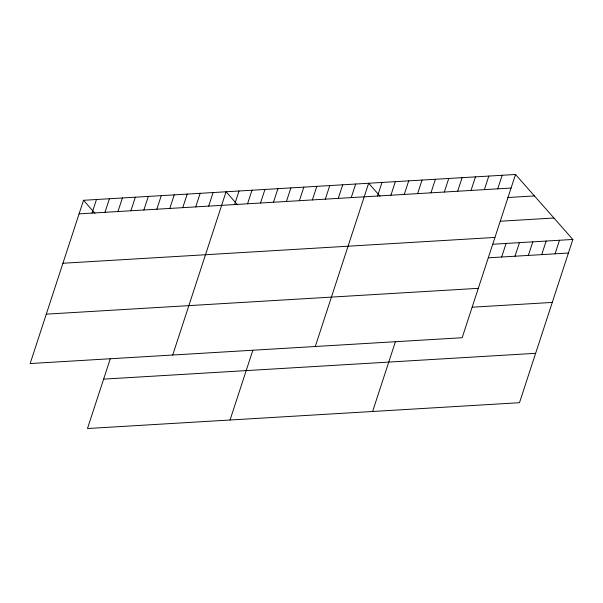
<?xml version="1.0" encoding="UTF-8"?>
<svg xmlns="http://www.w3.org/2000/svg" width="603" height="603" viewBox="0 0 603 603"><rect width="100%" height="100%" fill="white"/><g stroke="black" fill="none" stroke-linecap="round" stroke-linejoin="round"><path stroke-width="0.9" d="M83.508 200.294L30.15 363.541L462.162 337.725L515.52 174.478L83.508 200.294L94.973 213.289M92.033 213.085L96.465 199.518M104.997 212.309L109.429 198.741M117.954 211.54L122.386 197.972M130.911 210.764L135.351 197.196M143.876 209.987L148.308 196.42M156.833 209.211L161.272 195.643M110.274 358.77L87.48 428.522L519.492 402.706L572.85 239.459L515.52 174.478M169.797 208.442L174.229 194.875M182.754 207.666L187.194 194.098M195.719 206.889L200.151 193.322M208.676 206.113L213.115 192.545M172.714 355.024L226.072 191.777L237.537 204.771M234.597 204.568L239.029 191M247.562 203.791L251.994 190.224M260.519 203.015L264.951 189.448M273.476 202.246L277.915 188.679M286.44 201.47L290.872 187.902M299.397 200.693L303.837 187.126M230.044 420.005L252.838 350.253M312.362 199.917L316.794 186.35M325.319 199.148L329.758 185.581M338.283 198.372L342.715 184.804M351.24 197.596L355.68 184.028M315.279 346.499L368.637 183.252L380.101 196.254M377.553 196.02L381.993 182.453M390.91 195.229L395.342 181.661M404.259 194.43L408.698 180.862M417.615 193.631L422.047 180.063M430.964 192.832L435.404 179.264M372.609 411.487L395.41 341.735M444.321 192.033L448.753 178.465M457.677 191.234L462.109 177.666M471.026 190.435L475.458 176.867M484.382 189.644L488.814 176.076M497.731 188.845L502.171 175.277M501.651 257.014L506.083 243.446M515 256.222L519.439 242.655M528.356 255.423L532.788 241.856M541.713 254.624L546.145 241.057M555.062 253.825L559.494 240.258M79.076 213.861L511.088 188.046M507.734 197.52L534.439 195.922M500.52 221.211L553.931 218.015M62.931 263.255L494.942 237.439M492.734 244.245L572.85 239.459M488.294 257.813L568.418 253.026M46.295 314.148L478.307 288.332M472.149 307.206L552.273 302.42M103.626 379.129L535.637 353.313"/></g></svg>
